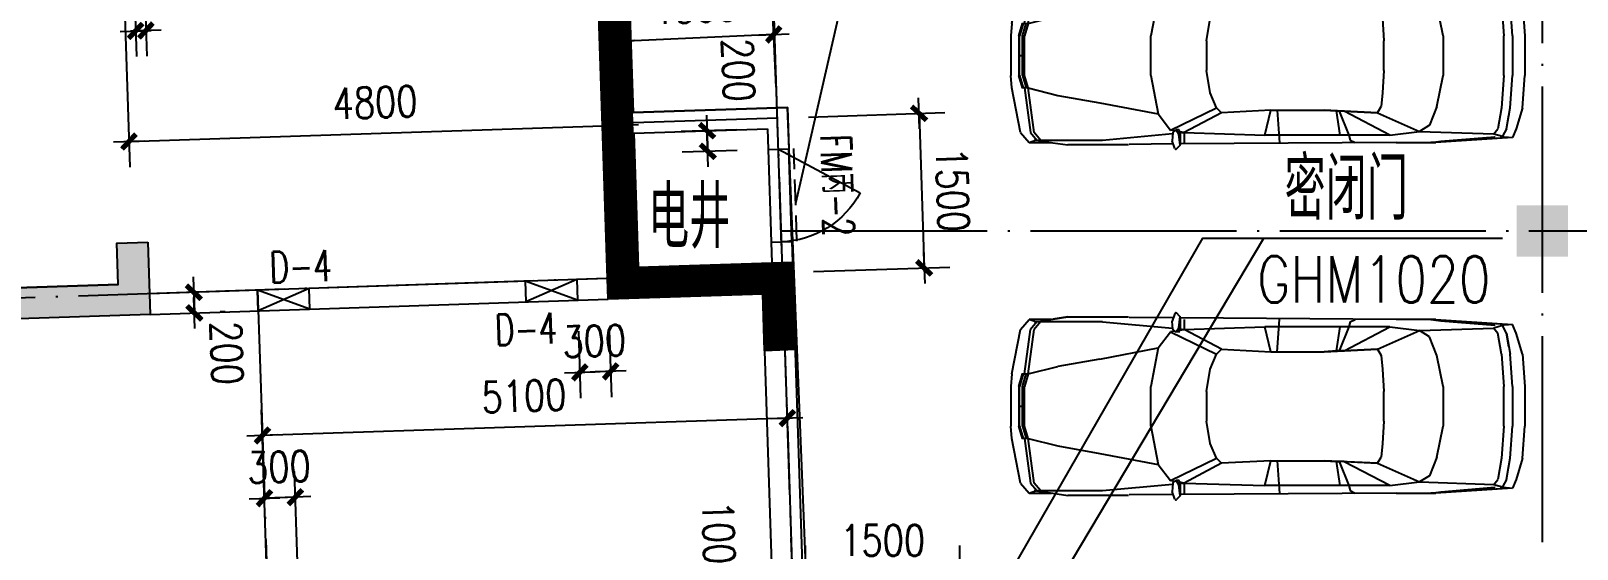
# Model space of a CAD drawing. Extents: x 634182 to 802382, y -1101880 to -864080.
# Drawn here: x 662188 to 677199, y -937151 to -932126 of the extents above; entities that cross this region are included whole.
import ezdxf
from ezdxf.enums import TextEntityAlignment as Align

# ---------------------------------------------------------------- set-up
doc = ezdxf.new("R2010")
doc.units = 0
doc.header["$LTSCALE"] = 1000
doc.header["$MEASUREMENT"] = 0
doc.linetypes.add('DASH', pattern=[0.35, 0.25, -0.1])
doc.linetypes.add('DOTE', pattern=[2.42, 2, -0.2, 0.02, -0.2])
doc.layers.get('0').update_dxf_attribs({"linetype": 'CONTINUOUS'})
doc.layers.get('DEFPOINTS').update_dxf_attribs({"linetype": 'CONTINUOUS'})
for name, color, linetype in [('210', 4, 'CONTINUOUS'), ('COLUMN', 7, 'CONTINUOUS'), ('DOTE', 1, 'DOTE'), ('JL', 164, 'CONTINUOUS'), ('LU', 4, 'CONTINUOUS'), ('MC', 4, 'CONTINUOUS'), ('PUB_DIM', 3, 'CONTINUOUS'), ('PUB_TEXT', 7, 'CONTINUOUS'), ('WALL', 191, 'CONTINUOUS'), ('WINDOW', 2, 'CONTINUOUS'), ('WINDOW_TEXT', 6, 'CONTINUOUS'), ('防火分區线', 2, 'CONTINUOUS')]:
    doc.layers.add(name, color=color, linetype=linetype)
doc.styles.add('DIM_FONT', font='simplex.shx', dxfattribs={"width": 0.8})
doc.styles.add('HZTXT', font='simplex', dxfattribs={"width": 0.8, "bigfont": 'sfont'})
doc.styles.add('SIMPLEX', font='SIMPLEX.SHX')
doc.styles.add('Z', font='romans', dxfattribs={"width": 0.8, "bigfont": 'z'})
doc.dimstyles.new('DIMN', dxfattribs={"dimtxt": 300, "dimasz": 1, "dimexe": 250, "dimexo": 300, "dimgap": 150, "dimtad": 1, "dimdec": 0, "dimzin": 0, "dimdsep": 46, "dimtxsty": 'DIM_FONT', "dimblk": '_DIMX', "dimblk1": '_DIMX', "dimblk2": '_DIMX', "dimcen": 2.5, "dimclrt": 7, "dimadec": 0, "dimazin": 0, "dimtfac": 1, "dimtdec": 0, "dimtix": 1, "dimtmove": 2, "dimatfit": 3, "dimldrblk": '_DIMX', "dimfxl": 0, "dimtolj": 1, "dimtzin": 0, "dimarcsym": 0})

# ---------------------------------------------------------------- blocks, each defined once
blk = doc.blocks.new('_FZH')
blk.add_solid([(-0.5, -0.5), (0.5, -0.5), (-0.5, 0.5), (0.5, 0.5)])
blk = doc.blocks.new('M_F27')
for p, q in [((-2426, 736), (-2389, 824)), ((-2389, 824), (-1610, 874)), ((-2389, 824), (-1560, 874)), ((-2264, 812), (-2389, 824)), ((-2326, 736), (-2288, 811)), ((-2200, 786), (-2288, 811)), ((-2200, 786), (-2238, 736)), ((-1560, 874), (-2212, 815)), ((-2208, 815), (-2211, 814)), ((-1660, 862), (-2208, 815)), ((-1446, 761), (-2200, 786)), ((-1560, 874), (-1660, 862)), ((-1617, 869), (-1620, 866)), ((-1208, 874), (-1610, 874)), ((-1145, 799), (-1446, 761)), ((-1208, 874), (980, 889)), ((-1145, 799), (-682, 557)), ((-1145, 799), (124, 799)), ((-743, 849), (-793, 874)), ((-730, 799), (-743, 849)), ((-630, 555), (-730, 799)), ((-642, 799), (-605, 554)), ((-2, 547), (-27, 877)), ((124, 799), (61, 547)), ((941, 773), (124, 799)), ((941, 773), (941, 874)), ((980, 902), (995, 790)), ((980, 790), (980, 898)), ((995, 790), (980, 790)), ((980, 790), (992, 746)), ((984, 905), (1020, 939)), ((995, 790), (1022, 746)), ((1022, 748), (995, 790)), ((1036, 935), (1062, 857)), ((1051, 889), (1497, 893)), ((1057, 776), (1062, 857)), ((1770, 849), (1058, 784)), ((1506, 899), (2121, 899)), ((2461, 849), (1770, 849)), ((2272, 876), (2121, 899)), ((2272, 876), (2272, 874)), ((2437, 851), (2272, 876)), ((2511, 874), (2287, 874)), ((2398, 849), (2461, 773)), ((2437, 850), (2433, 851)), ((2498, 773), (2436, 849)), ((2511, 874), (2450, 850)), ((2599, 773), (2511, 874)), ((-2489, 522), (-2426, 736)), ((-2326, 736), (-2364, 522)), ((-2326, 736), (-2351, 596)), ((-2276, 522), (-2238, 736)), ((-1622, 510), (-1547, 698)), ((-1547, 698), (-1446, 761)), ((-1019, 572), (-1446, 761)), ((564, 572), (941, 773)), ((1079, 748), (614, 522)), ((983, 777), (941, 773)), ((941, 773), (987, 765)), ((992, 746), (1021, 747)), ((1021, 747), (1022, 748)), ((1053, 768), (1022, 746)), ((1036, 756), (1079, 748)), ((1204, 585), (1079, 748)), ((2461, 773), (2523, 321)), ((2561, 321), (2498, 773)), ((2599, 773), (2687, 321)), ((-2489, 522), (-2514, 196)), ((-2364, 522), (-2389, 196)), ((-2351, 594), (-2351, 596)), ((-2301, 196), (-2276, 522)), ((-1622, 510), (-1685, 196)), ((-1070, 371), (-1057, 510)), ((-1019, 572), (-1057, 510)), ((-680, 556), (-1019, 572)), ((-1019, 572), (-479, 547)), ((-680, 556), (-630, 555)), ((-605, 554), (-630, 555)), ((-479, 547), (-605, 554)), ((61, 547), (-479, 547)), ((61, 547), (564, 572)), ((564, 572), (614, 522)), ((614, 522), (677, 371)), ((1795, 472), (1204, 585)), ((1280, 196), (1204, 585)), ((2222, 397), (1795, 472)), ((-1082, 145), (-1070, 371)), ((677, 371), (714, 145)), ((2523, 321), (2222, 397)), ((2523, 321), (2586, 321)), ((2523, 321), (2561, 196)), ((2580, 196), (2542, 321)), ((2611, 196), (2574, 321)), ((2580, 321), (2618, 196)), ((2687, 321), (2699, 196)), ((-2514, -206), (-2514, 196)), ((-2389, -206), (-2389, 196)), ((-2301, 196), (-2301, -206)), ((-1685, -206), (-1685, 196)), ((1280, 196), (1280, -206)), ((2561, 196), (2561, -206)), ((2580, 196), (2580, -206)), ((2611, 196), (2611, -206)), ((2618, -206), (2618, 196)), ((2699, -206), (2699, 196)), ((-1082, 145), (-1082, -156)), ((714, -156), (714, 145)), ((-1070, -382), (-1082, -156)), ((714, -156), (677, -382)), ((2618, -6), (2561, -6)), ((-2489, -533), (-2514, -206)), ((-2389, -206), (-2364, -533)), ((-2276, -533), (-2301, -206)), ((-1685, -206), (-1622, -520)), ((1204, -596), (1280, -206)), ((2523, -332), (2561, -206)), ((2580, -206), (2542, -332)), ((2574, -332), (2611, -206)), ((2618, -206), (2580, -332)), ((2687, -332), (2699, -206)), ((-1057, -520), (-1070, -382)), ((677, -382), (614, -533)), ((1795, -483), (2222, -407)), ((2523, -332), (2222, -407)), ((2523, -332), (2461, -784)), ((2561, -332), (2498, -784)), ((2586, -332), (2523, -332)), ((2687, -332), (2599, -784)), ((-2489, -533), (-2426, -747)), ((-2326, -747), (-2364, -533)), ((-2351, -607), (-2351, -605)), ((-2351, -607), (-2326, -747)), ((-2276, -533), (-2238, -747)), ((-1622, -520), (-1547, -709)), ((-1019, -583), (-1446, -772)), ((-682, -568), (-1145, -809)), ((-1019, -583), (-1057, -520)), ((-479, -558), (-1019, -583)), ((-1019, -583), (-680, -567)), ((-730, -809), (-630, -566)), ((-680, -567), (-682, -568)), ((-680, -567), (-630, -566)), ((-605, -565), (-642, -809)), ((-630, -566), (-605, -565)), ((-605, -565), (-479, -558)), ((61, -558), (-479, -558)), ((-2, -558), (-27, -884)), ((61, -558), (124, -809)), ((564, -583), (61, -558)), ((614, -533), (564, -583)), ((564, -583), (941, -784)), ((1079, -759), (614, -533)), ((1204, -596), (1079, -759)), ((1795, -483), (1204, -596)), ((-2426, -747), (-2389, -835)), ((-2326, -747), (-2288, -822)), ((-2200, -797), (-2238, -747)), ((-1446, -772), (-2200, -797)), ((-1547, -709), (-1446, -772)), ((-1145, -809), (-1446, -772)), ((987, -776), (941, -784)), ((992, -757), (980, -800)), ((992, -757), (1021, -758)), ((995, -800), (1022, -757)), ((1022, -758), (995, -800)), ((1021, -758), (1022, -758)), ((1022, -757), (1053, -779)), ((1036, -767), (1079, -759)), ((-2389, -835), (-2264, -823)), ((-1560, -885), (-2389, -835)), ((-1610, -885), (-2389, -835)), ((-2288, -822), (-2200, -797)), ((-2212, -826), (-1560, -885)), ((-2208, -826), (-2211, -825)), ((-1660, -872), (-2208, -826)), ((-1560, -885), (-1660, -872)), ((-1621, -877), (-1617, -880)), ((-1610, -885), (-1208, -885)), ((-1208, -885), (980, -900)), ((-1145, -809), (124, -809)), ((-743, -860), (-793, -885)), ((-743, -860), (-730, -809)), ((941, -784), (124, -809)), ((983, -788), (941, -784)), ((941, -885), (941, -784)), ((995, -800), (980, -800)), ((995, -800), (980, -913)), ((980, -909), (980, -800)), ((984, -916), (1020, -950)), ((1036, -946), (1062, -867)), ((1051, -901), (1497, -904)), ((1057, -787), (1062, -867)), ((1770, -860), (1058, -795)), ((2121, -910), (1506, -910)), ((1770, -860), (2461, -860)), ((2121, -910), (2272, -887)), ((2270, -887), (2121, -910)), ((2437, -861), (2272, -887)), ((2272, -885), (2272, -887)), ((2285, -885), (2511, -885)), ((2398, -860), (2461, -784)), ((2436, -860), (2498, -784)), ((2437, -861), (2436, -860)), ((2450, -861), (2511, -885)), ((2599, -784), (2511, -885))]:
    blk.add_line(p, q)
for centre, start, end in [((1027, 932), 18.1573, 132.965), ((990, 898), 132.965, 179.7454), ((1047, 776), 305.1542, 356.8636), ((1047, -787), 3.1798, 54.8458), ((990, -909), 180.2546, 227.035), ((1027, -942), 227.035, 341.8427)]:
    blk.add_arc(centre, 10, start, end)
at = {"width": 0.8, "flags": 9}
for tag in ['XSIZE', 'YSIZE']:
    blk.add_attdef(tag, (0, 0), '', height=0.5, dxfattribs=at)
blk = doc.blocks.new('_DIMX')
blk.add_line((-150, 0), (150, 0))
at = {"const_width": 50}
blk.add_lwpolyline([(-70, -70), (70, 70)], dxfattribs=at)
blk = doc.blocks.new('*D969')
at = {"color": 0, "linetype": 'ByBlock'}
for p, q in [((669553, -936491), (669524, -935631)), ((664456, -936660), (664427, -935801)), ((669531, -935881), (664436, -936050))]:
    blk.add_line(p, q, dxfattribs=at)
at = {"layer": 'DEFPOINTS', "color": 0, "linetype": 'ByBlock'}
for p in [(664435, -936050), (669563, -936791), (664465, -936960)]:
    blk.add_point(p, dxfattribs=at)
at = {"color": 0, "linetype": 'ByBlock'}
for p, rotation in [((669532, -935881), 1.899999999998459), ((664435, -936050), 181.8999999999984)]:
    blk.add_blockref('_DIMX', p, dxfattribs=dict(at, rotation=rotation))
at = {"color": 7, "linetype": 'ByBlock', "insert": (666974, -935666), "char_height": 300, "attachment_point": 5, "rotation": 1.9, "style": 'DIM_FONT'}
blk.add_mtext('\\A1;5100', dxfattribs=at)
blk = doc.blocks.new('*D1022')
at = {"color": 0, "linetype": 'ByBlock'}
for p, q in [((663180, -931378), (663213, -932375)), ((663280, -931375), (663313, -932372)), ((663203, -932126), (663202, -932126)), ((663304, -932122), (663204, -932126)), ((663304, -932122), (663204, -932126)), ((663305, -932122), (663306, -932122))]:
    blk.add_line(p, q, dxfattribs=at)
at = {"layer": 'DEFPOINTS', "color": 0, "linetype": 'ByBlock'}
for p in [(663170, -931078), (663270, -931075), (663204, -932126)]:
    blk.add_point(p, dxfattribs=at)
at = {"color": 0, "linetype": 'ByBlock'}
for p, rotation in [((663204, -932126), 1.899999999875051), ((663304, -932122), 181.899999999875)]:
    blk.add_blockref('_DIMX', p, dxfattribs=dict(at, rotation=rotation))
at = {"color": 7, "linetype": 'ByBlock', "insert": (662657, -931844), "char_height": 300, "attachment_point": 5, "rotation": 1.9, "style": 'DIM_FONT'}
blk.add_mtext('\\A1;100', dxfattribs=at)
blk = doc.blocks.new('*D1031')
at = {"color": 0, "linetype": 'ByBlock'}
for p, q in [((663769, -934660), (663769, -934659)), ((663769, -934661), (663775, -934861)), ((663769, -934661), (663775, -934861)), ((664069, -934651), (664019, -934653)), ((663775, -934862), (663775, -934863)), ((664075, -934851), (664025, -934852))]:
    blk.add_line(p, q, dxfattribs=at)
at = {"layer": 'DEFPOINTS', "color": 0, "linetype": 'ByBlock'}
for p in [(663769, -934661), (663775, -934861), (663775, -934861)]:
    blk.add_point(p, dxfattribs=at)
at = {"color": 0, "linetype": 'ByBlock'}
for p, rotation in [((663769, -934661), 271.8998001103902), ((663775, -934861), 91.89980011039019)]:
    blk.add_blockref('_DIMX', p, dxfattribs=dict(at, rotation=rotation))
at = {"color": 7, "linetype": 'ByBlock', "insert": (664089, -935251), "char_height": 300, "attachment_point": 5, "rotation": 271.8998, "style": 'DIM_FONT'}
blk.add_mtext('\\A1;200', dxfattribs=at)
blk = doc.blocks.new('*D1041')
at = {"color": 0, "linetype": 'ByBlock'}
for p, q in [((664476, -937288), (664447, -936409)), ((664776, -937278), (664747, -936399)), ((664454, -936658), (664453, -936659)), ((664755, -936648), (664455, -936658)), ((664756, -936648), (664757, -936648))]:
    blk.add_line(p, q, dxfattribs=at)
at = {"layer": 'DEFPOINTS', "color": 0, "linetype": 'ByBlock'}
for p in [(664455, -936658), (664486, -937588), (664786, -937578)]:
    blk.add_point(p, dxfattribs=at)
at = {"color": 0, "linetype": 'ByBlock'}
for p, rotation in [((664455, -936658), 1.899960829832597), ((664755, -936648), 181.8999608298326)]:
    blk.add_blockref('_DIMX', p, dxfattribs=dict(at, rotation=rotation))
at = {"color": 7, "linetype": 'ByBlock', "insert": (664595, -936354), "char_height": 300, "attachment_point": 5, "rotation": 1.9, "style": 'DIM_FONT'}
blk.add_mtext('\\A1;300', dxfattribs=at)
blk = doc.blocks.new('*D1059')
at = {"color": 0, "linetype": 'ByBlock'}
for p, q in [((668579, -937451), (668579, -937450)), ((668579, -937452), (668583, -937552)), ((668579, -937452), (668583, -937552)), ((668583, -937553), (668583, -937554)), ((668879, -937442), (668829, -937444)), ((668883, -937542), (668833, -937544))]:
    blk.add_line(p, q, dxfattribs=at)
at = {"layer": 'DEFPOINTS', "color": 0, "linetype": 'ByBlock'}
for p in [(668579, -937452), (668583, -937552), (668583, -937552)]:
    blk.add_point(p, dxfattribs=at)
at = {"color": 0, "linetype": 'ByBlock'}
for p, rotation in [((668579, -937452), 271.9000000001452), ((668583, -937552), 91.90000000014511)]:
    blk.add_blockref('_DIMX', p, dxfattribs=dict(at, rotation=rotation))
at = {"color": 7, "linetype": 'ByBlock', "insert": (668864, -936992), "char_height": 300, "attachment_point": 5, "rotation": 271.9, "style": 'DIM_FONT'}
blk.add_mtext('\\A1;100', dxfattribs=at)
blk = doc.blocks.new('*D1060')
at = {"color": 0, "linetype": 'ByBlock'}
for p, q in [((667503, -935037), (667525, -935688)), ((667803, -935027), (667825, -935678)), ((667516, -935438), (667515, -935438)), ((667816, -935428), (667517, -935438)), ((667817, -935428), (667818, -935428))]:
    blk.add_line(p, q, dxfattribs=at)
at = {"layer": 'DEFPOINTS', "color": 0, "linetype": 'ByBlock'}
for p in [(667493, -934737), (667793, -934727), (667517, -935438)]:
    blk.add_point(p, dxfattribs=at)
at = {"color": 0, "linetype": 'ByBlock'}
for p, rotation in [((667517, -935438), 1.899999999998661), ((667816, -935428), 181.8999999999987)]:
    blk.add_blockref('_DIMX', p, dxfattribs=dict(at, rotation=rotation))
at = {"color": 7, "linetype": 'ByBlock', "insert": (667657, -935133), "char_height": 300, "attachment_point": 5, "rotation": 1.9, "style": 'DIM_FONT'}
blk.add_mtext('\\A1;300', dxfattribs=at)
blk = doc.blocks.new('*D1471')
at = {"color": 0, "linetype": 'ByBlock'}
for p, q in [((667924, -932739), (667890, -931978)), ((669422, -932672), (669388, -931910)), ((669398, -932160), (667902, -932227))]:
    blk.add_line(p, q, dxfattribs=at)
at = {"layer": 'DEFPOINTS', "color": 0, "linetype": 'ByBlock'}
for p in [(667901, -932227), (667937, -933039), (669436, -932971)]:
    blk.add_point(p, dxfattribs=at)
at = {"color": 0, "linetype": 'ByBlock'}
for p, rotation in [((667901, -932227), 182.5755760690881), ((669399, -932160), 2.575576069088035)]:
    blk.add_blockref('_DIMX', p, dxfattribs=dict(at, rotation=rotation))
at = {"color": 7, "linetype": 'ByBlock', "insert": (668637, -931894), "char_height": 300, "attachment_point": 5, "rotation": 2.5756, "style": 'DIM_FONT'}
blk.add_mtext('\\A1;1500', dxfattribs=at)
blk = doc.blocks.new('_DBLK')
blk.add_line((-0.5, 0), (0, -0.866))
blk.add_arc((-0.5, 0), 1, 300, 0)
at = {"layer": 'WINDOW_TEXT', "style": 'SIMPLEX', "flags": 9}
blk.add_attdef('A', text='', height=1, dxfattribs=at).set_placement((0, 1.5), align=Align.MIDDLE)
blk = doc.blocks.new('*D1688')
at = {"color": 0, "linetype": 'ByBlock'}
for p, q in [((669038, -933085), (668502, -933102)), ((668752, -933093), (668752, -933092)), ((668759, -933294), (668752, -933094)), ((668759, -933294), (668752, -933094)), ((669045, -933285), (668509, -933303)), ((668759, -933295), (668759, -933296))]:
    blk.add_line(p, q, dxfattribs=at)
at = {"layer": 'DEFPOINTS', "color": 0, "linetype": 'ByBlock'}
for p in [(668752, -933094), (669338, -933075), (669345, -933275)]:
    blk.add_point(p, dxfattribs=at)
at = {"color": 0, "linetype": 'ByBlock'}
for p, rotation in [((668752, -933094), 271.899671571935), ((668759, -933294), 91.899671571935)]:
    blk.add_blockref('_DIMX', p, dxfattribs=dict(at, rotation=rotation))
at = {"color": 7, "linetype": 'ByBlock', "insert": (669055, -932506), "char_height": 300, "attachment_point": 5, "rotation": 271.8997, "style": 'DIM_FONT'}
blk.add_mtext('\\A1;200', dxfattribs=at)
blk = doc.blocks.new('*D1812')
at = {"color": 0, "linetype": 'ByBlock'}
for p, q in [((669707, -937816), (669707, -937118)), ((671207, -937816), (671207, -937118)), ((671206, -937368), (669708, -937368))]:
    blk.add_line(p, q, dxfattribs=at)
at = {"layer": 'DEFPOINTS', "color": 0, "linetype": 'ByBlock'}
for p in [(669707, -937368), (669707, -938116), (671207, -938116)]:
    blk.add_point(p, dxfattribs=at)
at = {"color": 0, "linetype": 'ByBlock', "rotation": 180}
blk.add_blockref('_DIMX', (669707, -937368), dxfattribs=at)
at = {"color": 0, "linetype": 'ByBlock'}
blk.add_blockref('_DIMX', (671207, -937368), dxfattribs=at)
at = {"color": 7, "linetype": 'ByBlock', "insert": (670457, -937068), "char_height": 300, "attachment_point": 5, "style": 'DIM_FONT'}
blk.add_mtext('\\A1;1500', dxfattribs=at)

msp = doc.modelspace()

# ---------------------------------------------------------------- hatches: boundary and pattern name
at = {"layer": '210'}
h = msp.add_hatch(color=256, dxfattribs=at)
h.paths.add_polyline_path([(663345.58, -934874.232), (663338.952, -934674.42), (659491.068, -934802.048), (659497.694, -935001.781), (660197.312, -934978.671), (660207.259, -935278.506), (660507.094, -935268.56), (660497.147, -934968.725)])
h.paths.add_polyline_path([(663035.799, -934584.344), (659487.747, -934701.946), (659491.068, -934802.048), (663338.952, -934674.42), (663322.372, -934174.617), (663022.536, -934184.564)])

# ---------------------------------------------------------------- linework, layer by layer
at = {"elevation": -284.642}
msp.add_lwpolyline([(669614.983, -933796.218), (670050.285, -931892.704), (672004.893, -931827.871)], dxfattribs=at)
for points in [[(671463.173, -938660.602), (674157.194, -934136.542), (674157.194, -934136.542)], [(671526.733, -937675.296), (673564.538, -934136.312), (676476.204, -934136.312)]]:
    msp.add_lwpolyline(points)
at = {"layer": '210', "const_width": 300}
msp.add_lwpolyline([(669460.481, -935222.367), (669437.254, -934522.069), (667988.064, -934570.136), (667938.092, -934571.793), (667906.609, -933623.013)], dxfattribs=at)
at = {"layer": 'DOTE'}
for p, q in [((676862.048, -1007266.093), (676862.048, -902577.649)), ((667986.407, -934520.183), (667444.846, -918195.034)), ((670520.689, -965649.087), (668966.665, -918878.288)), ((670162.927, -954888.739), (668968.363, -918879.057)), ((669435.862, -932971.37), (667936.677, -933021.095)), ((669471.3, -934066.093), (776175.251, -934066.093)), ((669485.586, -934470.546), (651466.408, -935068.2)), ((664388.472, -934639.605), (664676.902, -943334.758))]:
    msp.add_line(p, q, dxfattribs=at)
at = {"layer": 'JL'}
for p, q in [((669344.942, -933274.887), (669374.787, -934174.393)), ((669574.677, -934167.76), (669544.832, -933268.255))]:
    msp.add_line(p, q, dxfattribs=at)
at = {"layer": 'MC', "linetype": 'Continuous'}
for p, q in [((666986.939, -934553.318), (666993.593, -934753.903)), ((667493.318, -934737.327), (666986.964, -934554.073)), ((667486.664, -934536.738), (666993.593, -934753.903)), ((667486.664, -934536.74), (667493.318, -934737.327)), ((664894.842, -934823.518), (664388.463, -934639.499)), ((664395.117, -934840.094), (664388.463, -934639.499)), ((664888.188, -934622.921), (664395.117, -934840.094)), ((664894.842, -934823.517), (664888.188, -934622.921))]:
    msp.add_line(p, q, dxfattribs=at)
at = {"layer": 'MC', "linetype": 'Continuous', "const_width": 300}
msp.add_lwpolyline([(667846.916, -931823.325), (667906.609, -933623.013)], dxfattribs=at)
at = {"layer": 'WALL'}
for p, q in [((667879.132, -928270.303), (668033.307, -932917.835)), ((667756.7, -933627.982), (667673.79, -931128.683)), ((668033.307, -932917.835), (669531.557, -932868.141)), ((669531.557, -932868.141), (669544.832, -933268.255)), ((668039.938, -933117.725), (669338.299, -933074.661)), ((668039.938, -933117.725), (668083.039, -934416.981)), ((669338.299, -933074.661), (669344.942, -933274.887)), ((669344.942, -933274.887), (669544.832, -933268.255)), ((669374.787, -934174.393), (669574.677, -934167.76)), ((669374.787, -934174.393), (669381.43, -934374.619)), ((669574.677, -934167.76), (669581.32, -934367.987)), ((669582.121, -934367.169), (669615.274, -935366.592)), ((669779.743, -940313.912), (669582.18, -934367.258)), ((667786.524, -934527.548), (663338.974, -934675.089)), ((663035.799, -934584.356), (654790.416, -934857.884)), ((663345.603, -934874.906), (667793.153, -934727.382)), ((669310.672, -935227.337), (669459.845, -939724.063))]:
    msp.add_line(p, q, dxfattribs=at)
at = {"layer": 'WALL', "linetype": 'DASH'}
msp.add_line((669624.649, -934166.102), (669594.805, -933266.597), dxfattribs=at)
at = {"layer": 'WALL'}
for points in [[(669610.399, -935217.394), (669310.564, -935227.341), (669292.329, -934677.643), (667793.153, -934727.376), (667756.683, -933627.98), (668056.535, -933618.046), (668083.062, -934417.697), (669582.151, -934367.959)], [(663322.394, -934175.291), (663345.603, -934874.906), (660497.169, -934969.399), (660507.116, -935269.234), (660207.281, -935279.18), (660197.334, -934979.345), (659497.716, -935002.455), (659487.769, -934702.62), (663035.821, -934585.018), (663022.559, -934185.238)]]:
    msp.add_lwpolyline(points, close=True, dxfattribs=at)
at = {"layer": '防火分區线'}
msp.add_lwpolyline([(670964.39, -972989.531), (669930.672, -943360.583), (671429.757, -943310.853), (671328.633, -940262.53), (669829.549, -940312.26), (669531.557, -932868.141), (668033.307, -932917.835), (667879.132, -928270.303), (670927.456, -928169.18), (670824.675, -925070.884), (667776.351, -925172.008), (667572.456, -919024.612), (669071.51, -918974.892), (668784.816, -910330.517), (670333.981, -910279.126), (670132.89, -904217.313), (677011.942, -904218.158), (677043.45, -902681.362), (677043.45, -902681.362), (694084.156, -902681.362), (694084.156, -901076.757), (701312.048, -901076.757)], dxfattribs=at)

# ---------------------------------------------------------------- block references
at = {"layer": 'COLUMN', "xscale": 500, "yscale": 500, "zscale": 500}
msp.add_blockref('_FZH', (676862.048, -934066.093), dxfattribs=at)
at = {"layer": 'LU', "xscale": 0.95745, "yscale": 0.95745, "zscale": 0.95745, "rotation": 180}
for p in [(674285.027, -932371.307), (674285.027, -935771.307)]:
    msp.add_blockref('M_F27', p, dxfattribs=at)
at = {"layer": 'WINDOW', "xscale": 900, "yscale": -900, "zscale": 900, "rotation": 271.9003227110001}
msp.add_blockref('_DBLK', (669459.809, -933721.324), dxfattribs=at)

# ---------------------------------------------------------------- texts
at = {"style": 'DIM_FONT', "width": 0.8}
msp.add_text('GHM1020', height=450, dxfattribs=at).set_placement((674091.257, -934761.03))
at = {"layer": 'MC', "linetype": 'Continuous', "style": 'HZTXT', "width": 0.7}
for s, rotation, p in [('FM丙-2', 271.9, (669850.731, -933132.333)), ('D-4', 1.9, (664510.114, -934569.738)), ('D-4', 1.9, (666699.228, -935176.521))]:
    msp.add_text(s, height=300, rotation=rotation, dxfattribs=at).set_placement(p)
at = {"layer": 'PUB_TEXT', "style": 'Z', "width": 0.7}
for s, p in [('密闭门', (674358.411, -933957.865)), ('电井', (668179.15, -934232.415))]:
    msp.add_text(s, height=600, dxfattribs=at).set_placement(p)

# ---------------------------------------------------------------- dimensions: what is measured, and where the dimension line sits
at = {"layer": 'PUB_DIM', "linetype": 'Continuous'}
for base, p1, p2, angle, picture, middle, dimtype in [((663204.385, -932125.575), (663269.668, -931074.673), (663169.633, -931077.991), 181.9, '*D1022', (662657.019, -931843.568), 129), ((663775.43, -934860.653), (663768.802, -934660.83), (663775.43, -934860.653), 271.8998001, '*D1031', (664088.527, -935250.521), 128), ((668582.685, -937552.082), (668579.367, -937452.054), (668582.685, -937552.082), 271.9, '*D1059', (668864.284, -936992.397), 129)]:
    dim = msp.add_linear_dim(base=base, p1=p1, p2=p2, angle=angle, dimstyle='DIMN', dxfattribs=at)
    dim.commit()
    dim.dimension.update_dxf_attribs({"geometry": picture, "text_midpoint": middle, "dimtype": dimtype})
msp.add_aligned_dim(p1=(663073.003, -931181.252), p2=(667870.364, -931022.107), distance=-2018.828, dimstyle='DIMN', dxfattribs=at).render()
at = {"layer": 'PUB_DIM'}
for p1, p2, distance, picture, middle in [((669435.853, -932971.36), (667937.264, -933038.77), -812.195, '*D1471', (668636.579, -931893.993)), ((671206.798, -938116.454), (669706.738, -938116.454), -748.048, '*D1812', (670456.768, -937068.406))]:
    dim = msp.add_aligned_dim(p1=p1, p2=p2, distance=distance, dimstyle='DIMN', dxfattribs=at)
    dim.commit()
    dim.dimension.update_dxf_attribs({"geometry": picture, "text_midpoint": middle})
dim = msp.add_linear_dim(base=(668752.241, -933094.096), p1=(669344.94, -933274.888), p2=(669338.299, -933074.658), angle=91.8996716, dimstyle='DIMN', dxfattribs=at)
dim.commit()
dim.dimension.update_dxf_attribs({"geometry": '*D1688', "text_midpoint": (669055.397, -932505.738), "dimtype": 129})
msp.add_aligned_dim(p1=(669435.853, -932971.371), p2=(669485.577, -934470.546), distance=1375.116, dimstyle='DIMN', dxfattribs=at).render()
at = {"layer": 'PUB_DIM', "linetype": 'Continuous'}
for p1, p2, distance, picture, middle in [((667793.153, -934727.382), (667493.318, -934737.328), 701.196, '*D1060', (667656.538, -935133.33)), ((669562.568, -936791.14), (664465.447, -936960.228), -910.337, '*D969', (666973.878, -935666.013)), ((664786.115, -937577.817), (664486.267, -937587.764), -929.833, '*D1041', (664595.416, -936353.634))]:
    dim = msp.add_aligned_dim(p1=p1, p2=p2, distance=distance, dimstyle='DIMN', dxfattribs=at)
    dim.commit()
    dim.dimension.update_dxf_attribs({"geometry": picture, "text_midpoint": middle})

doc.saveas('drawing.dxf')
